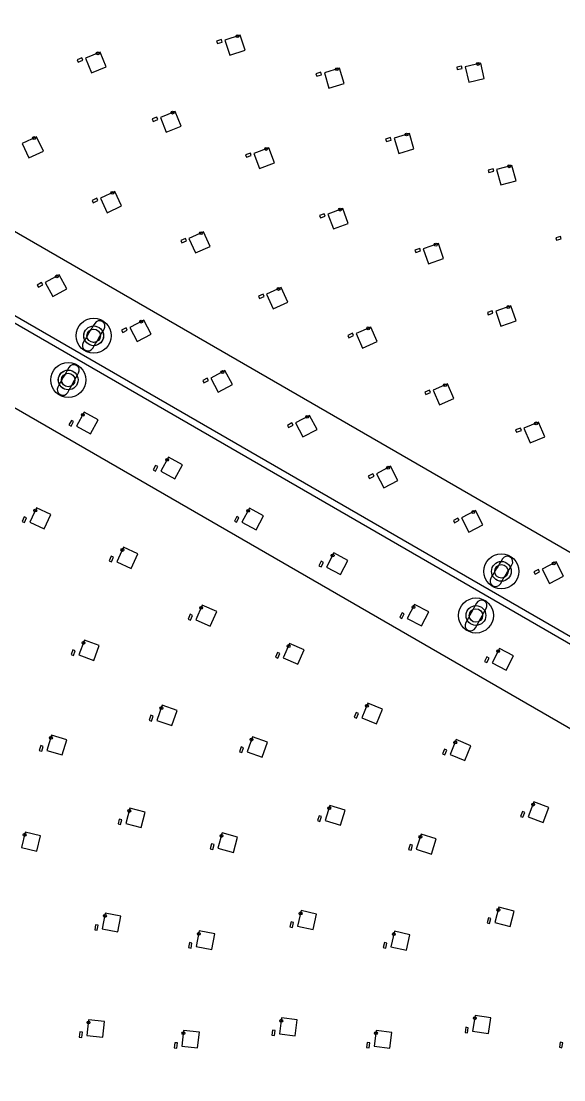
# Model space of a CAD drawing. Header units: millimetres. Extents: x -55 to 1655, y -1555 to 155.
# Drawn here: x 329.4 to 499.8, y -665.9 to -333.6 of the extents above; entities that cross this region are included whole.
import ezdxf

# ---------------------------------------------------------------- set-up
doc = ezdxf.new("R2010")
doc.units = ezdxf.units.MM
doc.header["$MEASUREMENT"] = 0
doc.layers.add('Layer 1', color=7, linetype='Continuous', lineweight=0)
doc.layers.add('SUN-OUTLINE', color=2, linetype='Continuous')
doc.layers.add('SUN-STANDOFF', color=1, linetype='Continuous')

msp = doc.modelspace()

# ---------------------------------------------------------------- linework, layer by layer
at = {"layer": 'Layer 1', "color": 2, "lineweight": 25, "true_color": 0xf7ec13}
for p, q in [((215.76, -363.99), (603.74, -588)), ((604.74, -586.26), (216.76, -362.26))]:
    msp.add_line(p, q, dxfattribs=at)
at = {"layer": 'Layer 1', "color": 175, "lineweight": 25, "true_color": 0x3953a4}
msp.add_lwpolyline([(602.07, -613.58), (47.36, -293.31), (71.35, -251.76), (626.07, -572.02)], dxfattribs=at)
at = {"layer": 'Layer 1', "color": 18, "lineweight": 25, "true_color": 0x000000}
for points in [[(399.73, -342.73), (398.16, -337.98), (393.41, -339.55), (394.98, -344.3)], [(356.09, -347.99), (354.25, -343.35), (349.6, -345.19), (351.45, -349.84)], [(430.85, -353.16), (429.4, -348.38), (424.62, -349.83), (426.07, -354.61)], [(474.84, -351.66), (473.71, -346.79), (468.84, -347.93), (469.97, -352.8)], [(379.63, -366.6), (377.78, -361.95), (373.13, -363.8), (374.98, -368.45)], [(336.37, -374.4), (334.26, -369.87), (329.73, -371.98), (331.84, -376.51)], [(452.75, -373.67), (451.3, -368.89), (446.51, -370.34), (447.96, -375.12)], [(408.95, -378.05), (407.19, -373.37), (402.51, -375.13), (404.27, -379.81)], [(484.83, -383.7), (483.53, -378.87), (478.7, -380.16), (480, -384.99)], [(360.94, -391.61), (358.83, -387.07), (354.3, -389.19), (356.41, -393.72)], [(432.14, -397.08), (430.38, -392.4), (425.7, -394.16), (427.46, -398.84)], [(388.72, -404.31), (386.66, -399.76), (382.1, -401.82), (384.17, -406.37)], [(462.06, -408.13), (460.41, -403.41), (455.69, -405.06), (457.34, -409.78)], [(343.75, -417.65), (341.38, -413.25), (336.97, -415.63), (339.35, -420.03)], [(413.11, -421.78), (411.04, -417.23), (406.49, -419.29), (408.55, -423.85)], [(484.8, -427.7), (483.15, -422.98), (478.43, -424.63), (480.08, -429.35)], [(370.25, -431.84), (367.9, -427.43), (363.49, -429.79), (365.84, -434.2)], [(441.19, -434.2), (439.19, -429.62), (434.6, -431.62), (436.6, -436.2)], [(395.73, -447.68), (393.37, -443.27), (388.96, -445.63), (391.32, -450.04)], [(465.32, -452.02), (463.32, -447.43), (458.74, -449.43), (460.74, -454.01)], [(353.57, -458.69), (349.16, -456.33), (346.8, -460.74), (351.21, -463.1)], [(422.32, -461.76), (419.98, -457.34), (415.56, -459.67), (417.9, -464.09)], [(493.82, -464.06), (491.91, -459.44), (487.29, -461.36), (489.2, -465.98)], [(380.03, -472.83), (375.62, -470.47), (373.26, -474.88), (377.67, -477.24)], [(447.72, -477.72), (445.38, -473.3), (440.96, -475.63), (443.3, -480.05)], [(338.73, -488.4), (334.18, -486.34), (332.11, -490.89), (336.67, -492.96)], [(405.49, -488.82), (401.07, -486.48), (398.73, -490.9), (403.15, -493.24)], [(474.41, -491.64), (472.1, -487.21), (467.67, -489.52), (469.98, -493.95)], [(366.06, -500.78), (361.5, -498.72), (359.44, -503.27), (363.99, -505.34)], [(432.01, -502.83), (427.59, -500.5), (425.26, -504.92), (429.68, -507.25)], [(499.72, -507.76), (497.41, -503.33), (492.97, -505.64), (495.28, -510.07)], [(390.8, -518.89), (386.22, -516.89), (384.22, -521.47), (388.8, -523.47)], [(457.4, -518.98), (452.97, -516.67), (450.66, -521.11), (455.09, -523.42)], [(353.95, -529.59), (349.27, -527.83), (347.51, -532.51), (352.19, -534.27)], [(418.3, -530.88), (413.72, -528.88), (411.72, -533.47), (416.3, -535.46)], [(484.01, -532.84), (479.58, -530.53), (477.27, -534.96), (481.7, -537.27)], [(442.92, -549.53), (438.3, -547.62), (436.38, -552.23), (441, -554.15)], [(378.4, -549.97), (373.68, -548.32), (372.03, -553.04), (376.75, -554.69)], [(343.75, -559.12), (338.97, -557.67), (337.51, -562.46), (342.3, -563.91)], [(406.72, -559.88), (402, -558.23), (400.35, -562.94), (405.07, -564.6)], [(470.63, -561.01), (466.01, -559.1), (464.1, -563.72), (468.72, -565.63)], [(368.36, -581.89), (363.53, -580.6), (362.24, -585.43), (367.07, -586.72)], [(431.15, -581.22), (426.38, -579.72), (424.88, -584.49), (429.65, -585.99)], [(495.11, -580.43), (490.44, -578.64), (488.65, -583.3), (493.32, -585.1)], [(335.51, -589.26), (330.64, -588.13), (329.5, -593), (334.37, -594.13)], [(397.34, -589.66), (392.51, -588.36), (391.21, -593.19), (396.04, -594.49)], [(459.76, -590.24), (454.99, -588.74), (453.49, -593.51), (458.26, -595.01)], [(360.73, -614.48), (355.82, -613.55), (354.89, -618.46), (359.8, -619.39)], [(422.19, -613.82), (417.31, -612.73), (416.23, -617.62), (421.11, -618.7)], [(484.27, -612.95), (479.44, -611.66), (478.15, -616.49), (482.98, -617.78)], [(390.21, -620.05), (385.29, -619.12), (384.37, -624.04), (389.28, -624.97)], [(451.48, -620.31), (446.6, -619.23), (445.52, -624.11), (450.4, -625.19)], [(355.56, -647.54), (350.59, -646.98), (350.03, -651.95), (355, -652.51)], [(416.11, -647.07), (411.15, -646.42), (410.5, -651.38), (415.45, -652.03)], [(476.89, -646.43), (471.95, -645.64), (471.17, -650.58), (476.11, -651.37)], [(385.37, -650.9), (380.4, -650.34), (379.84, -655.31), (384.81, -655.87)], [(445.85, -650.99), (440.89, -650.33), (440.24, -655.29), (445.2, -655.94)]]:
    msp.add_lwpolyline(points, close=True, dxfattribs=at)
at = {"layer": 'Layer 1', "color": 30, "lineweight": 25, "true_color": 0xf57f20}
for points in [[(392.29, -339.41), (390.77, -339.92), (391.02, -340.67), (392.54, -340.17)], [(348.47, -345.12), (346.99, -345.71), (347.28, -346.45), (348.77, -345.86)], [(467.73, -347.69), (466.17, -348.05), (466.36, -348.83), (467.91, -348.46)], [(423.5, -349.66), (421.97, -350.13), (422.2, -350.89), (423.73, -350.43)], [(372, -363.73), (370.52, -364.32), (370.81, -365.06), (372.3, -364.47)], [(445.39, -370.17), (443.86, -370.63), (444.09, -371.4), (445.62, -370.93)], [(401.38, -375.03), (399.88, -375.6), (400.17, -376.35), (401.66, -375.78)], [(477.59, -379.96), (476.05, -380.37), (476.25, -381.14), (477.8, -380.73)], [(353.17, -389.18), (351.72, -389.86), (352.06, -390.58), (353.51, -389.9)], [(424.57, -394.07), (423.07, -394.63), (423.36, -395.38), (424.85, -394.81)], [(380.97, -401.8), (379.52, -402.46), (379.85, -403.19), (381.3, -402.53)], [(498.8, -401.17), (497.26, -401.59), (497.47, -402.36), (499.01, -401.94)], [(454.57, -404.94), (453.06, -405.47), (453.32, -406.23), (454.83, -405.7)], [(335.84, -415.68), (334.44, -416.44), (334.82, -417.15), (336.22, -416.39)], [(405.36, -419.27), (403.9, -419.93), (404.23, -420.66), (405.69, -420)], [(477.31, -424.51), (475.8, -425.04), (476.06, -425.8), (477.57, -425.27)], [(362.36, -429.84), (360.95, -430.59), (361.32, -431.3), (362.74, -430.55)], [(433.47, -431.58), (432.01, -432.22), (432.33, -432.95), (433.79, -432.31)], [(387.83, -445.68), (386.42, -446.44), (386.8, -447.14), (388.21, -446.39)], [(457.61, -449.4), (456.14, -450.04), (456.46, -450.77), (457.93, -450.13)], [(345.17, -458.91), (344.42, -460.32), (345.12, -460.7), (345.88, -459.29)], [(414.43, -459.72), (413.02, -460.47), (413.39, -461.17), (414.8, -460.43)], [(486.16, -461.3), (484.68, -461.91), (484.99, -462.65), (486.47, -462.04)], [(371.63, -473.05), (370.88, -474.46), (371.58, -474.84), (372.34, -473.43)], [(439.83, -475.68), (438.42, -476.43), (438.79, -477.14), (440.21, -476.39)], [(330.37, -489.17), (329.71, -490.63), (330.44, -490.96), (331.1, -489.5)], [(397.1, -489.07), (396.35, -490.49), (397.06, -490.86), (397.8, -489.45)], [(466.54, -489.56), (465.12, -490.3), (465.49, -491.01), (466.91, -490.27)], [(357.7, -501.55), (357.04, -503.01), (357.76, -503.34), (358.43, -501.88)], [(423.62, -503.09), (422.87, -504.51), (423.58, -504.88), (424.33, -503.47)], [(491.84, -505.68), (490.42, -506.42), (490.79, -507.13), (492.21, -506.39)], [(382.45, -519.77), (381.81, -521.24), (382.55, -521.56), (383.19, -520.09)], [(449.01, -519.29), (448.27, -520.71), (448.98, -521.08), (449.72, -519.66)], [(345.66, -530.9), (345.09, -532.4), (345.84, -532.68), (346.4, -531.18)], [(409.95, -531.77), (409.31, -533.23), (410.04, -533.55), (410.68, -532.09)], [(475.62, -533.15), (474.88, -534.57), (475.59, -534.93), (476.33, -533.52)], [(370.14, -551.47), (369.61, -552.98), (370.37, -553.25), (370.9, -551.74)], [(434.59, -550.57), (433.97, -552.05), (434.71, -552.35), (435.32, -550.88)], [(335.56, -560.98), (335.1, -562.51), (335.86, -562.74), (336.33, -561.21)], [(398.46, -561.38), (397.93, -562.89), (398.68, -563.16), (399.21, -561.65)], [(462.3, -562.05), (461.69, -563.53), (462.43, -563.83), (463.04, -562.36)], [(360.23, -584.01), (359.82, -585.56), (360.59, -585.76), (361.01, -584.22)], [(422.94, -582.98), (422.46, -584.51), (423.22, -584.75), (423.7, -583.22)], [(486.81, -581.69), (486.24, -583.18), (486.98, -583.47), (487.56, -581.97)], [(389.21, -591.78), (388.8, -593.32), (389.57, -593.53), (389.98, -591.98)], [(451.55, -592), (451.07, -593.53), (451.83, -593.77), (452.32, -592.24)], [(352.79, -617.2), (352.49, -618.77), (353.27, -618.92), (353.57, -617.35)], [(414.17, -616.29), (413.82, -617.85), (414.6, -618.02), (414.95, -616.46)], [(476.15, -615.07), (475.73, -616.61), (476.5, -616.82), (476.92, -615.28)], [(382.26, -622.77), (381.97, -624.35), (382.75, -624.5), (383.05, -622.92)], [(443.45, -622.78), (443.11, -624.34), (443.89, -624.52), (444.24, -622.96)], [(347.84, -650.85), (347.66, -652.44), (348.46, -652.53), (348.63, -650.94)], [(408.33, -650.23), (408.12, -651.82), (408.91, -651.92), (409.12, -650.34)], [(469.03, -649.38), (468.78, -650.96), (469.57, -651.09), (469.82, -649.51)], [(377.65, -654.21), (377.47, -655.8), (378.27, -655.88), (378.45, -654.29)], [(438.07, -654.15), (437.86, -655.73), (438.65, -655.84), (438.86, -654.25)], [(498.66, -654.08), (498.41, -655.66), (499.2, -655.78), (499.45, -654.2)]]:
    msp.add_lwpolyline(points, close=True, dxfattribs=at)
at = {"layer": 'Layer 1', "color": 2, "lineweight": 25, "true_color": 0xf7ec13}
for radius in [848, 675]:
    msp.add_circle((799.96, -700.13), radius, dxfattribs=at)
at = {"layer": 'Layer 1', "color": 18, "lineweight": 25, "true_color": 0x000000}
for centre in [(397.32, -338.31), (353.43, -343.73), (428.55, -348.69), (472.84, -347.04), (376.96, -362.33), (450.45, -369.19), (333.46, -370.29), (406.36, -373.73), (482.68, -379.15), (358.04, -387.5), (429.55, -392.76), (385.86, -400.17), (459.58, -403.76), (340.61, -413.72), (410.24, -417.65), (482.32, -423.33), (367.13, -427.9), (438.38, -430.02), (392.6, -443.74), (462.52, -447.84), (348.78, -457.15), (419.21, -457.8), (491.1, -459.84), (375.24, -471.29), (444.61, -473.76), (333.85, -487.18), (400.69, -487.3), (471.33, -487.67), (361.18, -499.56), (427.22, -501.32), (496.63, -503.79), (385.91, -517.73), (452.6, -517.5), (349, -528.69), (413.4, -529.73), (479.21, -531.35), (438, -548.47), (373.43, -549.18), (338.75, -558.55), (401.75, -559.09), (465.72, -559.95), (363.35, -581.48), (426.16, -580.59), (490.17, -579.49), (330.48, -589.02), (392.32, -589.24), (454.77, -589.61), (355.7, -614.44), (417.16, -613.62), (479.26, -612.54), (385.18, -620.02), (446.45, -620.12), (350.54, -647.88), (411.08, -647.32), (471.86, -646.54), (380.35, -651.24), (440.82, -651.23)]:
    msp.add_circle(centre, 0.45, dxfattribs=at)
at = {"layer": 'Layer 1', "color": 240, "lineweight": 25, "true_color": 0xed2024}
for centre, radius in [((352.18, -432.36), 5.5), ((352.18, -432.36), 3.1), ((352.18, -432.36), 2.11), ((344.18, -446.22), 5.5), ((344.18, -446.22), 3.1), ((344.18, -446.22), 2.11), ((480.21, -506.28), 5.5), ((480.21, -506.28), 3.1), ((480.21, -506.28), 2.11), ((472.21, -520.14), 5.5), ((472.21, -520.14), 3.1), ((472.21, -520.14), 2.11)]:
    msp.add_circle(centre, radius, dxfattribs=at)
at = {"layer": 'Layer 1', "color": 2, "lineweight": 25, "true_color": 0xf7ec13}
for points in [[(461.1, -115.2), (359.01, -174.34), (274.18, -259.17), (215.03, -361.26)], [(462.1, -116.93), (360.31, -175.9), (275.73, -260.48), (216.76, -362.26)]]:
    msp.add_open_spline(points, degree=3, dxfattribs=at)
at = {"layer": 'Layer 1', "color": 175, "lineweight": 25, "true_color": 0x3953a4}
for points in [[(352.49, -428.45), (351.27, -430.46), (350.07, -432.46), (348.88, -434.48)], [(351.9, -436.26), (353.08, -434.25), (354.27, -432.26), (355.48, -430.27)], [(344.37, -442.3), (343.21, -444.34), (342.07, -446.39), (340.95, -448.44)], [(344.02, -450.12), (345.14, -448.08), (346.27, -446.05), (347.41, -444.03)], [(480.55, -502.37), (479.32, -504.37), (478.1, -506.37), (476.9, -508.39)], [(479.91, -510.17), (481.1, -508.18), (482.3, -506.19), (483.53, -504.22)], [(472.38, -516.22), (471.23, -518.26), (470.11, -520.32), (469, -522.38)], [(472.08, -524.04), (473.18, -521.99), (474.3, -519.96), (475.43, -517.93)]]:
    msp.add_open_spline(points, degree=3, dxfattribs=at)
for points, knots in [([(355.48, -430.27), (355.98, -429.44), (355.72, -428.37), (354.89, -427.87), (354.06, -427.37), (352.99, -427.63), (352.49, -428.45), (352.49, -428.45), (352.49, -428.45), (352.49, -428.45)], [0, 0, 0, 0, 1, 1, 1, 2, 2, 2, 3, 3, 3, 3]), ([(348.88, -434.48), (348.39, -435.31), (348.67, -436.39), (349.5, -436.88), (350.33, -437.37), (351.41, -437.09), (351.9, -436.26), (351.9, -436.26), (351.9, -436.26), (351.9, -436.26)], [0, 0, 0, 0, 1, 1, 1, 2, 2, 2, 3, 3, 3, 3]), ([(347.41, -444.03), (347.89, -443.19), (347.59, -442.12), (346.75, -441.64), (345.91, -441.17), (344.84, -441.46), (344.37, -442.3), (344.37, -442.3), (344.37, -442.3), (344.37, -442.3)], [0, 0, 0, 0, 1, 1, 1, 2, 2, 2, 3, 3, 3, 3]), ([(340.95, -448.44), (340.48, -449.29), (340.79, -450.35), (341.64, -450.81), (342.49, -451.28), (343.55, -450.97), (344.02, -450.12), (344.02, -450.12), (344.02, -450.12), (344.02, -450.12)], [0, 0, 0, 0, 1, 1, 1, 2, 2, 2, 3, 3, 3, 3]), ([(483.53, -504.22), (484.03, -503.4), (483.78, -502.32), (482.96, -501.81), (482.14, -501.3), (481.06, -501.55), (480.55, -502.37), (480.55, -502.37), (480.55, -502.37), (480.55, -502.37)], [0, 0, 0, 0, 1, 1, 1, 2, 2, 2, 3, 3, 3, 3]), ([(476.9, -508.39), (476.41, -509.22), (476.68, -510.29), (477.52, -510.79), (478.35, -511.28), (479.42, -511.01), (479.91, -510.17)], [0, 0, 0, 0, 1, 1, 1, 2, 2, 2, 2]), ([(475.43, -517.93), (475.91, -517.09), (475.61, -516.02), (474.76, -515.55), (473.92, -515.08), (472.86, -515.38), (472.38, -516.22), (472.38, -516.22), (472.38, -516.22), (472.38, -516.22)], [0, 0, 0, 0, 1, 1, 1, 2, 2, 2, 3, 3, 3, 3]), ([(469, -522.38), (468.54, -523.24), (468.86, -524.3), (469.71, -524.75), (470.56, -525.21), (471.62, -524.89), (472.08, -524.04)], [0, 0, 0, 0, 1, 1, 1, 2, 2, 2, 2])]:
    msp.add_open_spline(points, degree=3, knots=knots, dxfattribs=at)
at = {"layer": 'SUN-OUTLINE'}
for p, q in [((215.76, -364), (603.74, -588)), ((604.74, -586.27), (216.76, -362.26))]:
    msp.add_line(p, q, dxfattribs=at)
for radius, start, end in [(676, 120.0848, 149.9152), (674, 120.085, 149.915)]:
    msp.add_arc((799.96, -700.13), radius, start, end, dxfattribs=at)
at = {"layer": 'SUN-STANDOFF'}
for centre, radius in [((352.17, -432.36), 3.1), ((352.17, -432.36), 2.11), ((344.17, -446.22), 3.1), ((344.17, -446.22), 2.11), ((480.21, -506.28), 3.1), ((480.21, -506.28), 2.11), ((472.21, -520.14), 3.1), ((472.21, -520.14), 2.11)]:
    msp.add_circle(centre, radius, dxfattribs=at)

doc.saveas('drawing.dxf')
